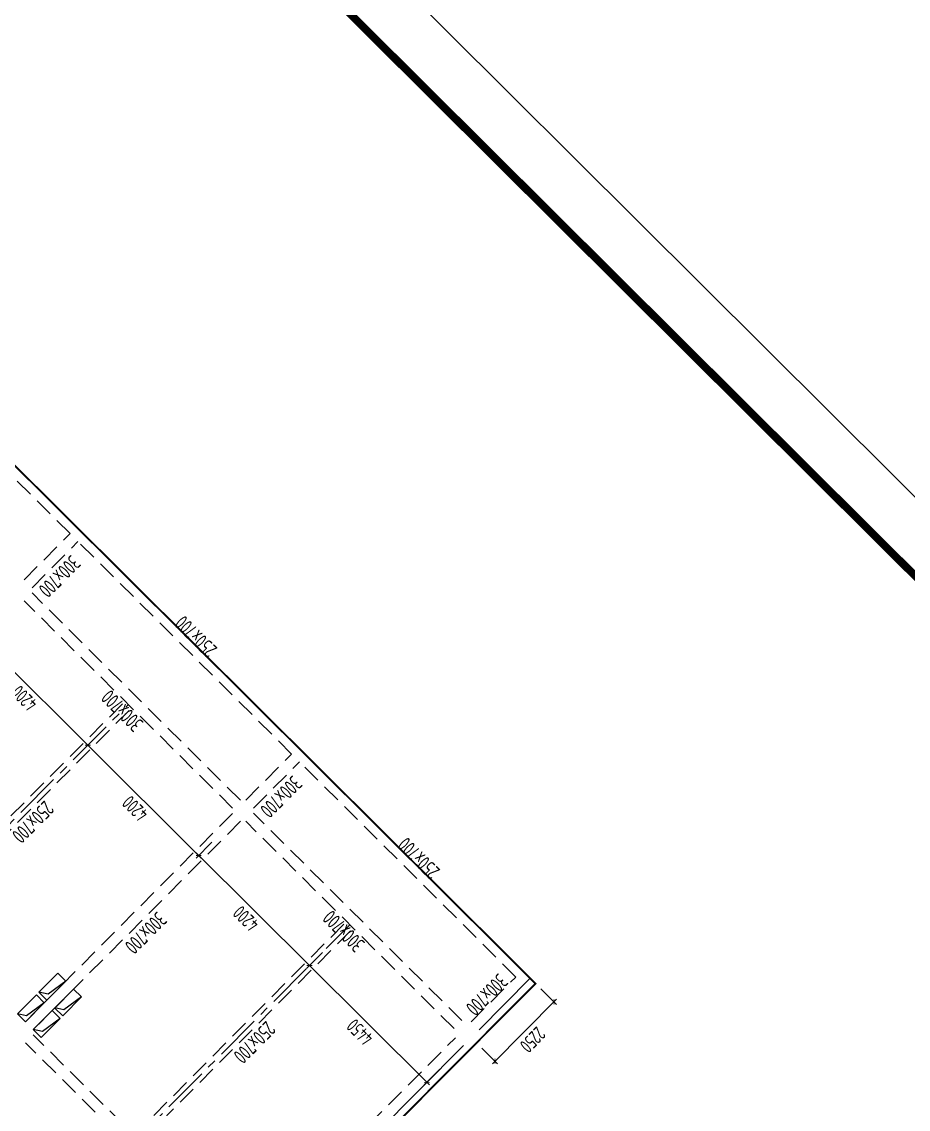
# Model space of a CAD drawing. Extents: x 517450926 to 520131079, y 3499134486 to 3500888201.
# Drawn here: x 518522735 to 518546569, y 3500328983 to 3500358214 of the extents above; entities that cross this region are included whole.
import ezdxf
from ezdxf.enums import TextEntityAlignment as Align

# ---------------------------------------------------------------- set-up
doc = ezdxf.new("R2010")
doc.units = 0
doc.header["$LTSCALE"] = 1000
doc.header["$MEASUREMENT"] = 0
doc.linetypes.add('CENTER', pattern=[2, 1.25, -0.25, 0.25, -0.25])
doc.linetypes.add('DASHED', pattern=[0.75, 0.5, -0.25])
doc.layers.get('0').update_dxf_attribs({"linetype": 'CONTINUOUS'})
doc.layers.get('Defpoints').update_dxf_attribs({"color": 2, "linetype": 'CONTINUOUS'})
for name, color, linetype in [('C-SHET-SHET', 144, 'CONTINUOUS'), ('S_AXIS', 8, 'CENTER'), ('S_AXIS_DIMS', 3, 'CONTINUOUS'), ('S_BEAM', 4, 'DASHED'), ('S_BEAM_SECD_TEXT_HORZ', 9, 'CONTINUOUS'), ('S_BEAM_TEXT_HORZ', 7, 'CONTINUOUS'), ('S_BEAM_TEXT_VERT', 41, 'CONTINUOUS'), ('S_FLOR_ENHN', 91, 'DASHED'), ('S_HOLE', 201, 'CONTINUOUS')]:
    doc.layers.add(name, color=color, linetype=linetype)
doc.layers.add('内框', color=8, linetype='CONTINUOUS', plot=False)
doc.styles.get("Standard").update_dxf_attribs({"font": 'Tssdeng.shx', "bigfont": 'Tssdchn.shx'})
doc.styles.add('TH-STYLE3', font='tssdeng.shx', dxfattribs={"width": 0.7, "bigfont": 'tssdchn.shx'})
doc.styles.add('样式 1', font='Tssdeng.shx', dxfattribs={"width": 0.7, "bigfont": 'Tssdchn.shx'})
doc.styles.add('黑体', font='simhei.ttf')
doc.dimstyles.new('TSSD_100_100', dxfattribs={"dimtxt": 375, "dimasz": 100, "dimexe": 100, "dimexo": 0, "dimgap": 125, "dimtad": 1, "dimdec": 1, "dimdsep": 46, "dimtxsty": 'TH-STYLE3', "dimblk": 'ARCHTICK', "dimcen": -100, "dimdle": 100, "dimclrt": 7, "dimadec": 0, "dimazin": 0, "dimtfac": 1, "dimtdec": 1, "dimtix": 1, "dimtmove": 2, "dimatfit": 3, "dimldrblk": 'ARCHTICK', "dimfxl": 0, "dimtolj": 1, "dimtzin": 0, "dimarcsym": 0})

# ---------------------------------------------------------------- blocks, each defined once
blk = doc.blocks.new('THAPE_A1L2_inner')
at = {"layer": '内框'}
blk.add_lwpolyline([(0, 0), (1261, 0), (1261, 594), (0, 594)], close=True, dxfattribs=at)
at = {"layer": '内框', "const_width": 1.4}
blk.add_lwpolyline([(25, 584), (25, 10), (1251, 10), (1251, 584)], close=True, dxfattribs=at)
at = {"layer": '内框', "style": '黑体', "width": 0.8}
blk.add_attdef('内框名称', (58.89, 599.29), '', height=8, dxfattribs=at)
blk = doc.blocks.new('SH_THAPE_A1L2')
blk.add_lwpolyline([(0, 0), (1261, 0), (1261, 594), (0, 594)], close=True)
at = {"const_width": 1.4}
blk.add_lwpolyline([(25, 584), (25, 10), (1251, 10), (1251, 584)], close=True, dxfattribs=at)
blk.add_attdef('作废标记', text='', height=400).set_placement((658, 330.5), align=Align.MIDDLE_CENTER)
blk = doc.blocks.new('_ArchTick')
at = {"color": 0, "const_width": 0.25}
blk.add_lwpolyline([(-0.53, -0.53), (0.53, 0.53)], dxfattribs=at)
blk = doc.blocks.new('*D221')
at = {"layer": 'Defpoints', "color": 0, "transparency": 16777216}
for p in [(518531558, 3500333940), (518530469, 3500332845), (518534713, 3500330802)]:
    blk.add_point(p, dxfattribs=at)
at = {"layer": 'S_AXIS_DIMS', "color": 0, "lineweight": -2, "transparency": 16777216}
for p, q in [((518530822, 3500333200), (518530399, 3500332774)), ((518533696, 3500329637), (518530399, 3500332916)), ((518533977, 3500330062), (518533554, 3500329636))]:
    blk.add_line(p, q, dxfattribs=at)
at = {"layer": 'S_AXIS_DIMS', "color": 0, "lineweight": -2, "transparency": 16777216, "xscale": 100, "yscale": 100, "zscale": 100}
for p, rotation in [((518530469, 3500332845), 135.1572922653654), ((518533625, 3500329707), 315.1572922653654)]:
    blk.add_blockref('_ArchTick', p, dxfattribs=dict(at, rotation=rotation))
at = {"layer": 'S_AXIS_DIMS', "color": 7, "transparency": 16777216, "insert": (518531827, 3500331055), "char_height": 375, "attachment_point": 5, "rotation": 135.1573, "style": 'TH-STYLE3'}
blk.add_mtext('\\A1;4450', dxfattribs=at)
blk = doc.blocks.new('*D222')
at = {"layer": 'Defpoints', "color": 0, "transparency": 16777216}
for p in [(518528510, 3500336831), (518527491, 3500335807), (518531558, 3500333940)]:
    blk.add_point(p, dxfattribs=at)
at = {"layer": 'S_AXIS_DIMS', "color": 0, "lineweight": -2, "transparency": 16777216}
for p, q in [((518527844, 3500336161), (518527421, 3500335736)), ((518530540, 3500332775), (518527421, 3500335877)), ((518530822, 3500333200), (518530399, 3500332774))]:
    blk.add_line(p, q, dxfattribs=at)
at = {"layer": 'S_AXIS_DIMS', "color": 0, "lineweight": -2, "transparency": 16777216, "xscale": 100, "yscale": 100, "zscale": 100}
for p, rotation in [((518527491, 3500335807), 135.1572922653654), ((518530469, 3500332845), 315.1572922653654)]:
    blk.add_blockref('_ArchTick', p, dxfattribs=dict(at, rotation=rotation))
at = {"layer": 'S_AXIS_DIMS', "color": 7, "transparency": 16777216, "insert": (518528760, 3500334105), "char_height": 375, "attachment_point": 5, "rotation": 135.1573, "style": 'TH-STYLE3'}
blk.add_mtext('\\A1;4200', dxfattribs=at)
blk = doc.blocks.new('*D223')
at = {"layer": 'Defpoints', "color": 0, "transparency": 16777216}
for p in [(518525602, 3500339863), (518524513, 3500338769), (518528510, 3500336831)]:
    blk.add_point(p, dxfattribs=at)
at = {"layer": 'S_AXIS_DIMS', "color": 0, "lineweight": -2, "transparency": 16777216}
for p, q in [((518524866, 3500339123), (518524443, 3500338698)), ((518527562, 3500335736), (518524443, 3500338839)), ((518527844, 3500336161), (518527421, 3500335736))]:
    blk.add_line(p, q, dxfattribs=at)
at = {"layer": 'S_AXIS_DIMS', "color": 0, "lineweight": -2, "transparency": 16777216, "xscale": 100, "yscale": 100, "zscale": 100}
for p, rotation in [((518524513, 3500338769), 135.1572922653654), ((518527491, 3500335807), 315.1572922653654)]:
    blk.add_blockref('_ArchTick', p, dxfattribs=dict(at, rotation=rotation))
at = {"layer": 'S_AXIS_DIMS', "color": 7, "transparency": 16777216, "insert": (518525782, 3500337066), "char_height": 375, "attachment_point": 5, "rotation": 135.1573, "style": 'TH-STYLE3'}
blk.add_mtext('\\A1;4200', dxfattribs=at)
blk = doc.blocks.new('*D224')
at = {"layer": 'Defpoints', "color": 0, "transparency": 16777216}
for p in [(518522554, 3500342754), (518521535, 3500341730), (518525602, 3500339863)]:
    blk.add_point(p, dxfattribs=at)
at = {"layer": 'S_AXIS_DIMS', "color": 0, "lineweight": -2, "transparency": 16777216}
for p, q in [((518521888, 3500342085), (518521465, 3500341659)), ((518524584, 3500338698), (518521465, 3500341801)), ((518524866, 3500339123), (518524443, 3500338698))]:
    blk.add_line(p, q, dxfattribs=at)
at = {"layer": 'S_AXIS_DIMS', "color": 0, "lineweight": -2, "transparency": 16777216, "xscale": 100, "yscale": 100, "zscale": 100}
for p, rotation in [((518521535, 3500341730), 135.1572922653654), ((518524513, 3500338769), 315.1572922653654)]:
    blk.add_blockref('_ArchTick', p, dxfattribs=dict(at, rotation=rotation))
at = {"layer": 'S_AXIS_DIMS', "color": 7, "transparency": 16777216, "insert": (518522804, 3500340028), "char_height": 375, "attachment_point": 5, "rotation": 135.1573, "style": 'TH-STYLE3'}
blk.add_mtext('\\A1;4200', dxfattribs=at)
blk = doc.blocks.new('*D245')
at = {"layer": 'Defpoints', "color": 0, "transparency": 16777216}
for p in [(518536406, 3500332504), (518537045, 3500331868), (518534819, 3500330908)]:
    blk.add_point(p, dxfattribs=at)
at = {"layer": 'S_AXIS_DIMS', "color": 0, "lineweight": -2, "transparency": 16777216}
for p, q in [((518536690, 3500332221), (518537116, 3500331798)), ((518535388, 3500330202), (518537115, 3500331939)), ((518535104, 3500330626), (518535529, 3500330202))]:
    blk.add_line(p, q, dxfattribs=at)
at = {"layer": 'S_AXIS_DIMS', "color": 0, "lineweight": -2, "transparency": 16777216, "xscale": 100, "yscale": 100, "zscale": 100}
for p, rotation in [((518537045, 3500331868), 45.15729226536535), ((518535458, 3500330273), 225.1572922653654)]:
    blk.add_blockref('_ArchTick', p, dxfattribs=dict(at, rotation=rotation))
at = {"layer": 'S_AXIS_DIMS', "color": 7, "transparency": 16777216, "insert": (518536473, 3500330850), "char_height": 375, "attachment_point": 5, "rotation": 225.1573, "style": 'TH-STYLE3'}
blk.add_mtext('\\A1;2250', dxfattribs=at)

msp = doc.modelspace()

# ---------------------------------------------------------------- linework, layer by layer
at = {"layer": 'S_AXIS'}
for p, q in [((518519890.3784, 3500334120.1065), (518525602.1981, 3500339863.3735)), ((518515409.9489, 3500317702.8662), (518531558.1787, 3500333940.005))]:
    msp.add_line(p, q, dxfattribs=at)
at = {"layer": 'S_BEAM', "linetype": 'Continuous'}
for p, q in [((518536405.8214, 3500332503.7387), (518500492.6763, 3500368220.2407)), ((518535030.7537, 3500331121.1003), (518536405.8214, 3500332503.7387)), ((518529107.3851, 3500325165.1197), (518534607.6559, 3500330695.6731))]:
    msp.add_line(p, q, dxfattribs=at)
at = {"layer": 'S_BEAM'}
for p, q in [((518524033.9513, 3500344455.2796), (518518255.232, 3500350202.3574)), ((518522799.9162, 3500343214.4503), (518524033.9513, 3500344455.2796)), ((518523012.6297, 3500343002.9014), (518524246.6649, 3500344243.7307)), ((518529989.9319, 3500338531.9111), (518524246.6649, 3500344243.7307)), ((518528614.4759, 3500337290.6936), (518523013.018, 3500342861.4806)), ((518528402.9271, 3500337077.98), (518522801.4691, 3500342648.767)), ((518519801.7478, 3500334208.2518), (518525513.5674, 3500339951.5189)), ((518519979.0091, 3500334031.9611), (518525690.8288, 3500339775.2281)), ((518528755.8968, 3500337291.0818), (518529989.9319, 3500338531.9111)), ((518528968.6104, 3500337079.5329), (518530202.6455, 3500338320.3622)), ((518536016.817, 3500332538.0262), (518530202.6455, 3500338320.3622)), ((518528403.3153, 3500336936.5591), (518522832.5282, 3500331335.1012)), ((518528616.0289, 3500336725.0102), (518523045.2418, 3500331123.5523)), ((518534358.9077, 3500331154.6114), (518528757.4497, 3500336725.3985)), ((518534570.4566, 3500331367.325), (518528968.9986, 3500336938.1121)), ((518525757.7288, 3500328284.8829), (518531469.548, 3500334028.1503)), ((518525934.9901, 3500328108.5922), (518531646.8094, 3500333851.8596)), ((518534818.0401, 3500331332.6492), (518536016.817, 3500332538.0262)), ((518528647.088, 3500325411.3444), (518523045.6301, 3500330982.1315)), ((518528894.6715, 3500325376.6686), (518534394.9423, 3500330907.222)), ((518528435.5392, 3500325198.6308), (518522834.0812, 3500330769.4179))]:
    msp.add_line(p, q, dxfattribs=at)
at = {"layer": 'S_FLOR_ENHN', "linetype": 'ByBlock', "const_width": 50}
msp.add_lwpolyline([(518517330.3899, 3500313606.9026), (518518035.5529, 3500314315.9478), (518518319.169, 3500314033.8847), (518536547.6304, 3500332362.7061), (518500492.6763, 3500368220.2407), (518492728.8326, 3500360413.6518), (518484347.5963, 3500344857.7165), (518498722.219, 3500330561.8023), (518500132.5449, 3500331979.8929), (518511193.6517, 3500320979.3513), (518510559.0051, 3500320341.2105)], close=True, dxfattribs=at)
at = {"layer": 'S_HOLE'}
for points in [[(518523410.5112, 3500331916.2666), (518523197.7929, 3500332127.8201), (518523705.6659, 3500332638.4893), (518523918.3841, 3500332426.9357)], [(518522832.3947, 3500331334.9233), (518522619.6764, 3500331546.4769), (518523127.5493, 3500332057.146), (518523340.2676, 3500331845.5924)], [(518523836.0387, 3500331493.26), (518523623.3204, 3500331704.8136), (518524131.1933, 3500332215.4827), (518524343.9116, 3500332003.9291)], [(518523257.8048, 3500330911.8426), (518523045.0865, 3500331123.3961), (518523552.9594, 3500331634.0652), (518523765.6777, 3500331422.5117)]]:
    msp.add_lwpolyline(points, close=True, dxfattribs=at)
for points in [[(518523918.3056, 3500332426.8568), (518523443.5712, 3500332075.4097), (518523197.9482, 3500332127.9763)], [(518524343.8331, 3500332003.8502), (518523869.0987, 3500331652.4031), (518523623.4757, 3500331704.9698)], [(518523340.1891, 3500331845.5135), (518522865.4547, 3500331494.0664), (518522619.8317, 3500331546.633)], [(518523765.5992, 3500331422.4327), (518523290.8648, 3500331070.9857), (518523045.2418, 3500331123.5523)]]:
    msp.add_lwpolyline(points, dxfattribs=at)

# ---------------------------------------------------------------- block references
at = {"layer": 'C-SHET-SHET', "xscale": 150, "yscale": 150, "zscale": 150, "rotation": 135.1572922948761}
msp.add_blockref('SH_THAPE_A1L2', (518609792.2772, 3500282741.2279), dxfattribs=at)
at = {"layer": '内框', "xscale": 150, "yscale": 150, "zscale": 150, "rotation": 135.1572922948763}
msp.add_blockref('THAPE_A1L2_inner', (518609792.2772, 3500282741.2279), dxfattribs=at)

# ---------------------------------------------------------------- texts
at = {"layer": 'S_BEAM_SECD_TEXT_HORZ', "linetype": 'Continuous', "width": 0.7}
for rotation, style, p in [(135.15728815, 'TH-STYLE3', (518527555.3006, 3500341827.2291)), (225.15729781, '样式 1', (518522897.9697, 3500336840.8891)), (135.15728815, 'TH-STYLE3', (518533546.7335, 3500335868.6024)), (225.15729781, '样式 1', (518528853.9505, 3500330917.5203))]:
    msp.add_text('250x700', height=400, rotation=rotation, dxfattribs=dict(at, style=style)).set_placement(p, align=Align.CENTER)
at = {"layer": 'S_BEAM_TEXT_HORZ', "linetype": 'Continuous', "style": '样式 1', "width": 0.7}
for p in [(518525573.7296, 3500339834.7494), (518531529.7102, 3500333911.3808)]:
    msp.add_text('300x700', height=400, rotation=135.15728815, dxfattribs=at).set_placement(p, align=Align.CENTER)
at = {"layer": 'S_BEAM_TEXT_VERT', "linetype": 'Continuous', "style": '样式 1', "width": 0.7}
for p in [(518523611.3938, 3500343443.0074), (518529567.3744, 3500337519.6389), (518525929.2398, 3500333861.474), (518535098.8987, 3500332200.7098)]:
    msp.add_text('300x700', height=400, rotation=225.15729781, dxfattribs=at).set_placement(p, align=Align.CENTER)

# ---------------------------------------------------------------- dimensions: what is measured, and where the dimension line sits
at = {"layer": 'S_AXIS_DIMS'}
for base, p1, p2, angle, picture, middle in [((518521535.4781, 3500341730.3338), (518525602.1981, 3500339863.3735), (518522553.6915, 3500342754.1532), 135.15729227, '*D224', (518522804.1098, 3500340027.9151)), ((518524513.4684, 3500338768.6496), (518528509.6721, 3500336830.7847), (518525602.1981, 3500339863.3735), 135.15729227, '*D223', (518525782.1001, 3500337066.2308)), ((518527491.4587, 3500335806.9653), (518531558.1787, 3500333940.005), (518528509.6721, 3500336830.7847), 135.15729227, '*D222', (518528760.0904, 3500334104.5465)), ((518530469.449, 3500332845.281), (518534713.4304, 3500330802.0299), (518531558.1787, 3500333940.005), 135.15729227, '*D221', (518531826.7114, 3500331054.7169)), ((518537044.7215, 3500331868.3369), (518534819.2048, 3500330908.3867), (518536405.8214, 3500332503.7387), 225.15729227, '*D245', (518536472.9898, 3500330850.2975))]:
    dim = msp.add_linear_dim(base=base, p1=p1, p2=p2, angle=angle, dimstyle='TSSD_100_100', dxfattribs=at)
    dim.commit()
    dim.dimension.update_dxf_attribs({"geometry": picture, "text_midpoint": middle})

doc.saveas('drawing.dxf')
